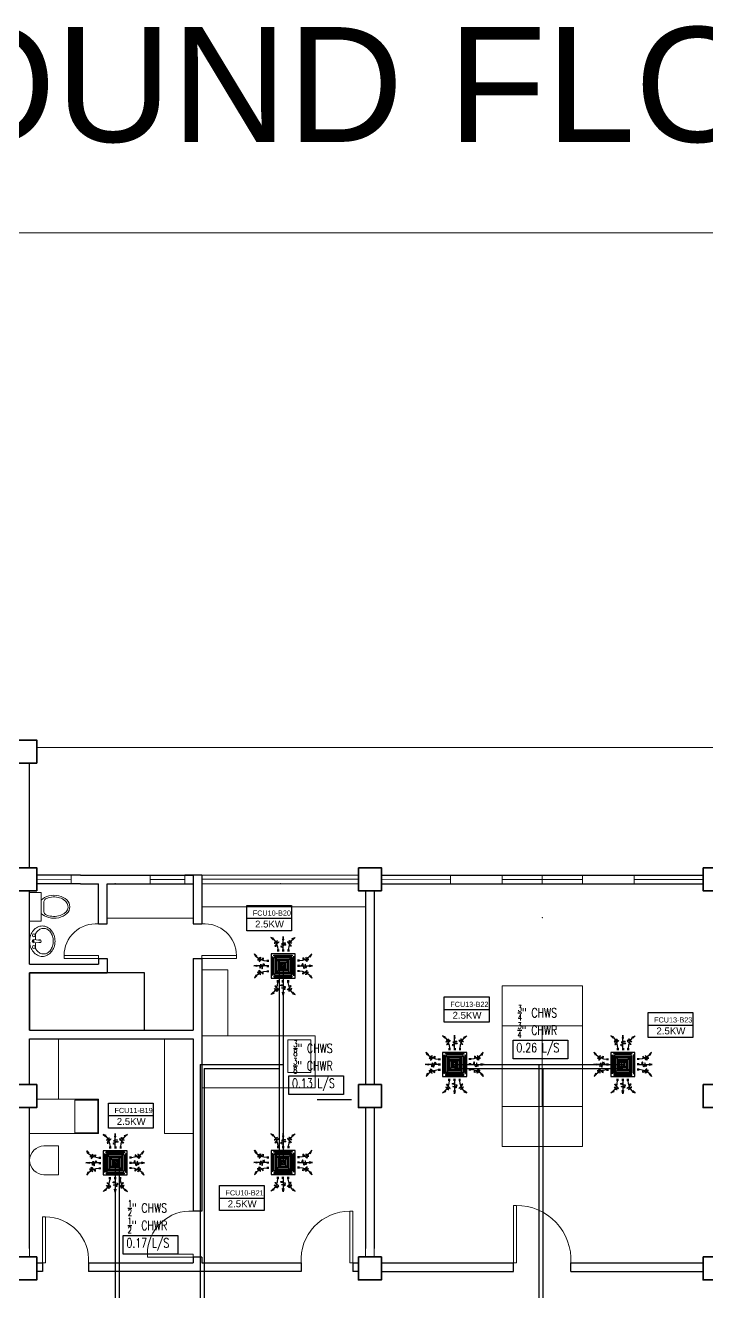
# Model space of a CAD drawing. Header units: millimetres. Extents: x 5 to 430, y 3 to 339.
# Drawn here: x 31.07 to 42.93, y 112.32 to 134.36 of the extents above; entities that cross this region are included whole.
import ezdxf

# ---------------------------------------------------------------- set-up
doc = ezdxf.new("R2010")
doc.units = ezdxf.units.MM
doc.header["$MEASUREMENT"] = 0
for name, color, linetype in [('AIR', 7, 'Continuous'), ('fcu line', 7, 'Continuous'), ('fcu return', 7, 'Continuous'), ('Legends', 7, 'Continuous'), ('pipe label', 7, 'Continuous')]:
    doc.layers.add(name, color=color, linetype=linetype)
doc.styles.add('Arch-Dim', font='simplex.shx', dxfattribs={"width": 0.75})
doc.styles.get("Standard").update_dxf_attribs({"font": 'arial.ttf'})

# ---------------------------------------------------------------- blocks, each defined once
blk = doc.blocks.new('FCU-13000P (CASSETTE SPLIT)')
at = {"layer": 'AIR', "ltscale": 3}
for p, q in [((0, 0.523), (0, 1)), ((-0.193, 0.558), (-0.193, 0.487)), ((-0.162, 0.558), (-0.162, 0.487)), ((-0.016, 0.558), (-0.016, 0.487)), ((0.016, 0.558), (0.016, 0.487)), ((0.162, 0.558), (0.162, 0.487)), ((0.193, 0.558), (0.193, 0.487)), ((-0.523, 0), (-1, 0)), ((-0.558, 0.193), (-0.487, 0.193)), ((-0.558, 0.162), (-0.487, 0.162)), ((-0.558, 0.016), (-0.487, 0.016)), ((0.558, 0.193), (0.487, 0.193)), ((0.558, 0.162), (0.487, 0.162)), ((0.558, 0.016), (0.487, 0.016)), ((0.523, 0), (1, 0)), ((-0.558, -0.016), (-0.487, -0.016)), ((-0.558, -0.162), (-0.487, -0.162)), ((-0.558, -0.193), (-0.487, -0.193)), ((0.558, -0.016), (0.487, -0.016)), ((0.558, -0.162), (0.487, -0.162)), ((0.558, -0.193), (0.487, -0.193)), ((-0.193, -0.558), (-0.193, -0.487)), ((-0.162, -0.558), (-0.162, -0.487)), ((-0.016, -0.558), (-0.016, -0.487)), ((0, -0.523), (0, -1)), ((0.016, -0.558), (0.016, -0.487)), ((0.162, -0.558), (0.162, -0.487)), ((0.193, -0.558), (0.193, -0.487))]:
    blk.add_line(p, q, dxfattribs=at)
at = {"layer": 'AIR'}
for p, q in [((0.295, -0.295), (-0.295, 0.295)), ((0.295, 0.295), (-0.295, -0.295))]:
    blk.add_line(p, q, dxfattribs=at)
at = {"layer": 'AIR', "ltscale": 3}
for points in [[(-0.335, 0.895), (-0.311, 0.932), (-0.416, 0.973)], [(-0.022, 0.89), (0.022, 0.89), (0, 1)], [(0.335, 0.895), (0.311, 0.932), (0.416, 0.973)], [(-0.89, 0.022), (-0.89, -0.022), (-1, 0)], [(-0.895, 0.335), (-0.932, 0.311), (-0.973, 0.416)], [(0.89, 0.022), (0.89, -0.022), (1, 0)], [(0.895, 0.335), (0.932, 0.311), (0.973, 0.416)], [(-0.895, -0.335), (-0.932, -0.311), (-0.973, -0.416)], [(0.895, -0.335), (0.932, -0.311), (0.973, -0.416)], [(-0.335, -0.895), (-0.311, -0.932), (-0.416, -0.973)], [(-0.022, -0.89), (0.022, -0.89), (0, -1)], [(0.335, -0.895), (0.311, -0.932), (0.416, -0.973)]]:
    blk.add_lwpolyline(points, close=True, dxfattribs=at)
at = {"layer": 'AIR'}
for points in [[(-0.323, 0.914, -0.171809), (-0.178, 0.558), (-0.178, 0.522)], [(0.323, 0.914, 0.171809), (0.178, 0.558), (0.178, 0.522)], [(-0.914, 0.323, 0.171809), (-0.558, 0.178), (-0.522, 0.178)], [(0.914, 0.323, -0.171809), (0.558, 0.178), (0.522, 0.178)], [(-0.914, -0.323, -0.171809), (-0.558, -0.178), (-0.522, -0.178)], [(0.914, -0.323, 0.171809), (0.558, -0.178), (0.522, -0.178)], [(-0.323, -0.914, 0.171809), (-0.178, -0.558), (-0.178, -0.522)], [(0.323, -0.914, -0.171809), (0.178, -0.558), (0.178, -0.522)]]:
    blk.add_lwpolyline(points, format="xyb", dxfattribs=at)
for points in [[(-0.41, -0.41), (0.41, -0.41), (0.41, 0.41), (-0.41, 0.41)], [(-0.373, 0.31), (-0.348, 0.31), (-0.348, -0.31), (-0.373, -0.31)], [(-0.31, 0.372), (0.31, 0.372), (0.31, 0.348), (-0.31, 0.348)], [(-0.26, -0.26), (0.26, -0.26), (0.26, 0.26), (-0.26, 0.26)], [(-0.21, -0.21), (0.21, -0.21), (0.21, 0.21), (-0.21, 0.21)], [(-0.16, -0.16), (0.16, -0.16), (0.16, 0.16), (-0.16, 0.16)], [(-0.11, -0.11), (0.11, -0.11), (0.11, 0.11), (-0.11, 0.11)], [(-0.06, -0.06), (0.06, -0.06), (0.06, 0.06), (-0.06, 0.06)], [(0.372, 0.31), (0.348, 0.31), (0.348, -0.31), (0.372, -0.31)], [(-0.31, -0.373), (0.31, -0.373), (0.31, -0.348), (-0.31, -0.348)]]:
    blk.add_lwpolyline(points, close=True, dxfattribs=at)
blk.add_lwpolyline([(-0.26, -0.31), (0.26, -0.31, 0.414214), (0.31, -0.26), (0.31, 0.26, 0.414214), (0.26, 0.31), (-0.26, 0.31, 0.414214), (-0.31, 0.26), (-0.31, -0.26, 0.414214)], format="xyb", close=True, dxfattribs=at)
at = {"layer": 'AIR', "ltscale": 3}
for points in [[(-0.268, 0.84), (-0.231, 0.852), (-0.134, 0.882), (-0.422, 0.704), (0.005, 0.903), (-0.358, 0.645), (-0.239, 0.678), (-0.199, 0.69)], [(0.268, 0.84), (0.231, 0.852), (0.134, 0.882), (0.422, 0.704), (-0.005, 0.903), (0.358, 0.645), (0.239, 0.678), (0.199, 0.69)], [(-0.84, 0.268), (-0.852, 0.231), (-0.882, 0.134), (-0.704, 0.422), (-0.903, -0.005), (-0.645, 0.358), (-0.678, 0.239), (-0.69, 0.199)], [(0.84, 0.268), (0.852, 0.231), (0.882, 0.134), (0.704, 0.422), (0.903, -0.005), (0.645, 0.358), (0.678, 0.239), (0.69, 0.199)], [(-0.84, -0.268), (-0.852, -0.231), (-0.882, -0.134), (-0.704, -0.422), (-0.903, 0.005), (-0.645, -0.358), (-0.678, -0.239), (-0.69, -0.199)], [(0.84, -0.268), (0.852, -0.231), (0.882, -0.134), (0.704, -0.422), (0.903, 0.005), (0.645, -0.358), (0.678, -0.239), (0.69, -0.199)], [(-0.268, -0.84), (-0.231, -0.852), (-0.134, -0.882), (-0.422, -0.704), (0.005, -0.903), (-0.358, -0.645), (-0.239, -0.678), (-0.199, -0.69)], [(0.268, -0.84), (0.231, -0.852), (0.134, -0.882), (0.422, -0.704), (-0.005, -0.903), (0.358, -0.645), (0.239, -0.678), (0.199, -0.69)]]:
    blk.add_open_spline(points, degree=3, knots=[0.0032834, 0.0032834, 0.0032834, 0.0032834, 0.0712567, 0.1924075, 0.3347111, 0.5062145, 0.5813292, 0.5813292, 0.5813292, 0.5813292], dxfattribs=at)
for points in [[(0, 0.8), (0.077, 0.776), (-0.058, 0.755), (0.098, 0.718), (-0.087, 0.663), (0, 0.631)], [(-0.8, 0), (-0.776, -0.077), (-0.755, 0.058), (-0.718, -0.098), (-0.663, 0.087), (-0.631, 0)], [(0.8, 0), (0.776, -0.077), (0.755, 0.058), (0.718, -0.098), (0.663, 0.087), (0.631, 0)], [(0, -0.8), (0.077, -0.776), (-0.058, -0.755), (0.098, -0.718), (-0.087, -0.663), (0, -0.631)]]:
    blk.add_spline(points, degree=3, dxfattribs=at)
for points in [[(-0.416, 0.973), (-0.335, 0.895), (-0.311, 0.932)], [(0, 1), (-0.022, 0.89), (0.022, 0.89)], [(0.416, 0.973), (0.335, 0.895), (0.311, 0.932)], [(-1, 0), (-0.89, 0.022), (-0.89, -0.022)], [(-0.973, 0.416), (-0.895, 0.335), (-0.932, 0.311)], [(1, 0), (0.89, 0.022), (0.89, -0.022)], [(0.973, 0.416), (0.895, 0.335), (0.932, 0.311)], [(-0.973, -0.416), (-0.895, -0.335), (-0.932, -0.311)], [(0.973, -0.416), (0.895, -0.335), (0.932, -0.311)], [(-0.416, -0.973), (-0.335, -0.895), (-0.311, -0.932)], [(0, -1), (-0.022, -0.89), (0.022, -0.89)], [(0.416, -0.973), (0.335, -0.895), (0.311, -0.932)]]:
    blk.add_solid(points, dxfattribs=at)

msp = doc.modelspace()

# ---------------------------------------------------------------- linework, layer by layer
at = {"color": 0, "linetype": 'ByBlock', "lineweight": 9}
msp.add_line((68.719, 130.747), (24.502, 130.747), dxfattribs=at)
at = {"color": 8, "lineweight": 9}
for p, q in [((46.591, 121.792), (31.266, 121.792)), ((31.266, 119.567), (31.266, 119.567)), ((31.266, 119.567), (31.866, 119.567)), ((31.866, 119.567), (31.866, 119.417)), ((33.241, 119.417), (33.241, 119.567)), ((33.841, 119.567), (33.841, 119.417)), ((34.904, 119.567), (34.141, 119.567)), ((36.104, 119.567), (34.904, 119.567)), ((36.104, 119.567), (36.866, 119.567)), ((37.266, 119.567), (37.266, 119.567)), ((38.466, 119.567), (38.466, 119.417)), ((39.366, 119.417), (39.366, 119.567)), ((40.066, 119.567), (40.066, 119.417)), ((40.066, 119.567), (40.766, 119.567)), ((40.766, 119.567), (40.766, 119.417)), ((41.666, 119.567), (41.666, 119.417)), ((31.866, 119.492), (31.266, 119.495)), ((33.241, 119.492), (33.841, 119.492)), ((33.841, 119.417), (33.241, 119.417)), ((36.866, 119.495), (34.141, 119.495)), ((34.904, 119.417), (34.141, 119.417)), ((36.104, 119.417), (34.904, 119.417)), ((36.104, 119.417), (36.866, 119.417)), ((38.466, 119.492), (37.266, 119.495)), ((40.766, 119.492), (39.366, 119.492)), ((40.066, 119.417), (39.366, 119.417)), ((41.666, 119.492), (42.866, 119.492)), ((31.341, 119.267), (31.141, 119.267)), ((31.141, 119.267), (31.141, 118.767)), ((31.341, 118.767), (31.341, 119.267)), ((31.391, 118.927), (31.391, 119.108)), ((31.141, 118.767), (31.341, 118.767)), ((33.991, 118.817), (32.491, 118.817)), ((31.339, 118.432), (31.217, 118.445)), ((31.339, 118.403), (31.217, 118.39)), ((31.266, 115.667), (32.341, 115.667)), ((31.141, 113.067), (31.141, 112.92)), ((36.991, 112.92), (36.991, 113.067)), ((37.141, 112.92), (37.141, 113.067)), ((31.266, 112.817), (31.266, 112.817)), ((31.266, 112.667), (31.266, 112.667)), ((37.266, 112.817), (37.266, 112.817)), ((37.266, 112.667), (37.266, 112.667))]:
    msp.add_line(p, q, dxfattribs=at)
at = {"color": 8, "lineweight": 25}
for p, q in [((31.141, 119.695), (31.141, 121.519)), ((32.029, 119.567), (31.266, 119.567)), ((32.029, 119.567), (33.229, 119.567)), ((33.229, 119.567), (33.991, 119.567)), ((33.991, 119.567), (33.841, 119.567)), ((33.991, 119.567), (33.991, 118.717)), ((34.141, 119.567), (33.991, 119.567)), ((34.141, 119.567), (34.141, 118.717)), ((37.266, 119.567), (42.866, 119.567)), ((31.141, 118.017), (31.141, 119.295)), ((32.029, 119.417), (31.266, 119.417)), ((32.029, 119.417), (32.341, 119.417)), ((32.491, 119.417), (33.229, 119.417)), ((33.229, 119.417), (33.991, 119.417)), ((36.991, 119.295), (36.991, 115.92)), ((37.141, 119.295), (37.141, 115.92)), ((37.266, 119.417), (42.866, 119.417)), ((33.991, 118.717), (34.141, 118.717)), ((33.991, 118.117), (33.991, 116.867)), ((33.991, 118.117), (34.141, 118.117)), ((34.141, 118.117), (34.141, 113.717)), ((31.141, 116.867), (31.141, 117.867)), ((31.141, 116.867), (33.991, 116.867)), ((31.141, 115.92), (31.141, 116.717)), ((31.141, 116.717), (33.991, 116.717)), ((33.991, 116.717), (33.991, 113.717)), ((31.141, 113.067), (31.141, 115.52)), ((36.991, 115.52), (36.991, 113.067)), ((37.141, 115.52), (37.141, 113.067)), ((34.141, 113.717), (33.991, 113.717)), ((33.991, 112.917), (33.991, 112.817)), ((34.141, 112.917), (33.991, 112.917)), ((34.141, 112.917), (34.141, 112.817)), ((31.266, 112.817), (31.366, 112.817)), ((31.366, 112.667), (31.266, 112.667)), ((31.366, 112.817), (31.366, 112.667)), ((32.166, 112.817), (33.991, 112.817)), ((32.166, 112.817), (32.166, 112.667)), ((35.866, 112.667), (32.166, 112.667)), ((34.141, 112.817), (35.866, 112.817)), ((35.866, 112.817), (35.866, 112.667)), ((36.766, 112.817), (36.866, 112.817)), ((36.766, 112.817), (36.766, 112.667)), ((36.866, 112.667), (36.766, 112.667)), ((37.266, 112.817), (39.566, 112.817)), ((37.266, 112.667), (39.566, 112.667)), ((39.566, 112.667), (39.566, 112.817)), ((40.566, 112.817), (42.866, 112.817)), ((40.566, 112.667), (40.566, 112.817)), ((40.566, 112.667), (42.866, 112.667))]:
    msp.add_line(p, q, dxfattribs=at)
at = {"color": 8, "lineweight": 25, "ltscale": 0.4}
for p, q in [((32.341, 118.717), (32.341, 119.417)), ((32.491, 118.717), (32.491, 119.417)), ((32.341, 118.717), (32.491, 118.717)), ((31.141, 118.017), (32.341, 118.017)), ((31.141, 118.017), (32.341, 118.017)), ((32.341, 118.117), (32.491, 118.117)), ((32.341, 118.117), (32.341, 118.017)), ((32.491, 118.117), (32.491, 117.867)), ((31.141, 117.867), (32.491, 117.867))]:
    msp.add_line(p, q, dxfattribs=at)
at = {"color": 8, "lineweight": 9, "ltscale": 0.4}
for p, q in [((36.991, 119.017), (34.141, 119.017)), ((33.491, 116.717), (33.491, 115.067)), ((33.491, 115.067), (33.991, 115.067))]:
    msp.add_line(p, q, dxfattribs=at)
at = {"color": 8, "lineweight": 35}
for points in [[(30.866, 121.919), (31.266, 121.919), (31.266, 121.519), (30.866, 121.519)], [(30.866, 119.695), (31.266, 119.695), (31.266, 119.295), (30.866, 119.295)], [(36.866, 119.695), (37.266, 119.695), (37.266, 119.295), (36.866, 119.295)], [(42.866, 119.695), (43.266, 119.695), (43.266, 119.295), (42.866, 119.295)], [(30.866, 115.92), (31.266, 115.92), (31.266, 115.52), (30.866, 115.52)], [(36.866, 115.92), (37.266, 115.92), (37.266, 115.52), (36.866, 115.52)], [(42.866, 115.92), (43.266, 115.92), (43.266, 115.52), (42.866, 115.52)], [(30.866, 112.92), (31.266, 112.92), (31.266, 112.52), (30.866, 112.52)], [(36.866, 112.92), (37.266, 112.92), (37.266, 112.52), (36.866, 112.52)], [(42.866, 112.92), (43.266, 112.92), (43.266, 112.52), (42.866, 112.52)]]:
    msp.add_lwpolyline(points, close=True, dxfattribs=at)
at = {"color": 8, "lineweight": 9}
for points in [[(31.266, 119.567), (31.866, 119.567), (31.866, 119.417), (31.266, 119.417)], [(33.241, 119.567), (33.841, 119.567), (33.841, 119.417), (33.241, 119.417)], [(37.266, 119.567), (38.466, 119.567), (38.466, 119.417), (37.266, 119.417)], [(39.366, 119.567), (40.766, 119.567), (40.766, 119.417), (39.366, 119.417)], [(41.666, 119.567), (42.866, 119.567), (42.866, 119.417), (41.666, 119.417)], [(40.766, 116.942), (40.766, 117.642), (39.366, 117.642), (39.366, 116.942)], [(40.066, 116.942), (39.366, 116.942), (39.366, 115.542), (40.066, 115.542)], [(40.066, 116.942), (40.766, 116.942), (40.766, 115.542), (40.066, 115.542)], [(40.766, 115.542), (40.766, 114.842), (39.366, 114.842), (39.366, 115.542)]]:
    msp.add_lwpolyline(points, close=True, dxfattribs=at)
msp.add_lwpolyline([(31.362, 118.152, 0.11576), (31.445, 118.172, 0.104047), (31.518, 118.23, 0.090875), (31.566, 118.314, 0.083344), (31.583, 118.417, 0.083344), (31.566, 118.521, 0.090875), (31.518, 118.605, 0.104047), (31.445, 118.663, 0.11576), (31.362, 118.682, 0.11576), (31.28, 118.663, 0.104047), (31.206, 118.605, 0.090875), (31.159, 118.521, 0.083344), (31.141, 118.417, 0.083344), (31.159, 118.314, 0.090875), (31.206, 118.23, 0.104047), (31.28, 118.172, 0.11576)], format="xyb", close=True, dxfattribs=at)
for points in [[(31.383, 118.195, 0.124838), (31.446, 118.211, 0.105788), (31.503, 118.26, 0.086697), (31.54, 118.33, 0.076776), (31.553, 118.417, 0.076776), (31.54, 118.505, 0.086697), (31.503, 118.575, 0.105788), (31.446, 118.624, 0.124838), (31.383, 118.64, 0.124838), (31.321, 118.624, 0.105788), (31.263, 118.575, 0.040067), (31.243, 118.544), (31.243, 118.442, 0.040067)], [(31.243, 118.393), (31.243, 118.291, 0.040067), (31.263, 118.26, 0.105788), (31.321, 118.211, 0.124838), (31.383, 118.195, 0.124838)]]:
    msp.add_lwpolyline(points, format="xyb", dxfattribs=at)
at = {"color": 8, "lineweight": 13, "ltscale": 0.03}
for points in [[(32.341, 118.117), (32.341, 118.167), (31.741, 118.167), (31.741, 118.117)], [(34.141, 118.117), (34.141, 118.167), (34.741, 118.167), (34.741, 118.117)], [(31.366, 112.817), (31.416, 112.817), (31.416, 113.617), (31.366, 113.617)], [(36.766, 112.817), (36.716, 112.817), (36.716, 113.717), (36.766, 113.717)], [(33.991, 112.917), (33.991, 112.967), (33.191, 112.967), (33.191, 112.917)]]:
    msp.add_lwpolyline(points, close=True, dxfattribs=at)
at = {"color": 8, "lineweight": 25, "ltscale": 0.1}
msp.add_lwpolyline([(33.141, 117.867), (31.141, 117.867), (31.141, 116.867), (33.141, 116.867)], close=True, dxfattribs=at)
at = {"color": 8, "lineweight": 9, "ltscale": 0.3}
for points in [[(34.141, 116.767), (34.141, 117.917), (34.591, 117.917), (34.591, 116.767)], [(36.111, 115.867), (34.141, 115.867), (34.141, 116.767), (36.111, 116.767)], [(35.636, 116.132), (36.036, 116.132), (36.036, 116.702), (35.636, 116.702)], [(32.326, 115.652), (31.926, 115.652), (31.926, 115.082), (32.326, 115.082)]]:
    msp.add_lwpolyline(points, close=True, dxfattribs=at)
at = {"color": 8, "lineweight": 9}
for points in [[(31.141, 115.92), (31.141, 116.717), (31.641, 116.717), (31.641, 115.667), (31.266, 115.667)], [(31.141, 115.52), (31.141, 115.067), (32.341, 115.067), (32.341, 115.667), (31.266, 115.667)]]:
    msp.add_lwpolyline(points, dxfattribs=at)
at = {"color": 8, "lineweight": 9, "ltscale": 0.6}
msp.add_lwpolyline([(31.391, 114.852), (31.641, 114.852), (31.641, 114.352), (31.391, 114.352, -0.414214), (31.141, 114.602, -0.414214)], format="xyb", close=True, dxfattribs=at)
at = {"color": 8, "lineweight": 13}
msp.add_lwpolyline([(39.566, 112.817), (39.616, 112.817), (39.616, 113.817), (39.566, 113.817)], close=True, dxfattribs=at)
at = {"color": 8, "lineweight": 9}
for centre, radius in [((31.214, 118.519), 0.0255), ((31.208, 118.417), 0.0095), ((31.214, 118.316), 0.0255)]:
    msp.add_circle(centre, radius, dxfattribs=at)
for centre, radius, start, end in [((31.441, 119.108), 0.05, 118.0084, 180), ((31.441, 118.927), 0.05, 180, 241.8499), ((31.214, 118.417), 0.028, 83.7545, 276.2455), ((31.316, 118.417), 0.025, 36.3068, 131.2022), ((31.316, 118.417), 0.025, 228.7978, 323.6932), ((31.245, 118.417), 0.0948, 351.2026, 8.7974), ((31.316, 118.417), 0.025, 341.3793, 18.6207)]:
    msp.add_arc(centre, radius, start, end, dxfattribs=at)
at = {"color": 8, "lineweight": 13, "ltscale": 0.03}
for centre, radius, start, end in [((32.293, 118.167), 0.552, 85.0209, 180), ((34.189, 118.167), 0.552, 0, 94.9791), ((31.416, 112.866), 0.752, 356.3048, 90), ((33.943, 112.967), 0.752, 86.3048, 180), ((36.716, 112.866), 0.851, 90, 183.2732)]:
    msp.add_arc(centre, radius, start, end, dxfattribs=at)
at = {"color": 8, "lineweight": 13}
msp.add_arc((39.616, 112.866), 0.951, 357.0624, 90, dxfattribs=at)
at = {"color": 8, "lineweight": 9}
msp.add_ellipse((31.566, 119.017), major_axis=(-0.275, 0), ratio=0.727273, start_param=0.612555, end_param=5.670631, dxfattribs=at)
msp.add_open_spline([(31.418, 118.883), (31.434, 118.874), (31.452, 118.867), (31.543, 118.84), (31.63, 118.845), (31.762, 118.903), (31.803, 118.953), (31.817, 119.051), (31.791, 119.103), (31.68, 119.177), (31.596, 119.195), (31.482, 119.179), (31.447, 119.168), (31.418, 119.152)], degree=3, knots=[0.937253, 0.937253, 0.937253, 0.937253, 1.185372, 1.185372, 2.113864, 2.113864, 3.042356, 3.042356, 3.970847, 3.970847, 4.899339, 4.899339, 5.346062, 5.346062, 5.346062, 5.346062], dxfattribs=at)
at = {"color": 8, "lineweight": 25}
msp.add_point((32.629, 119.417), dxfattribs=at)
at = {"color": 8, "lineweight": 9}
msp.add_point((35.504, 119.417), dxfattribs=at)
at = {"color": 8, "lineweight": 9, "ltscale": 0.3}
for p in [(40.066, 118.828), (32.616, 114.602), (35.566, 114.081)]:
    msp.add_point(p, dxfattribs=at)
at = {"layer": 'fcu line', "linetype": 'Continuous'}
for p, q in [((35.554, 117.986), (35.554, 114.557)), ((34.112, 116.272), (34.112, 111.142)), ((34.112, 116.272), (35.554, 116.272)), ((38.541, 116.272), (41.47, 116.272)), ((40.006, 116.272), (40.006, 111.142)), ((32.632, 114.557), (32.632, 111.142))]:
    msp.add_line(p, q, dxfattribs=at)
at = {"layer": 'fcu return', "linetype": 'Continuous'}
for p, q in [((35.484, 117.986), (35.484, 114.557)), ((34.182, 116.202), (34.182, 111.072)), ((34.182, 116.202), (35.484, 116.202)), ((38.541, 116.202), (41.47, 116.202)), ((40.076, 116.202), (40.076, 111.072)), ((32.702, 114.557), (32.702, 111.072))]:
    msp.add_line(p, q, dxfattribs=at)
at = {"layer": 'Legends', "linetype": 'Continuous', "lineweight": 25}
for p, q in [((34.922, 118.817), (35.701, 118.817)), ((38.361, 117.228), (39.14, 117.228)), ((41.91, 116.957), (42.689, 116.957)), ((36.147, 115.661), (36.747, 115.661)), ((32.515, 115.38), (33.293, 115.38)), ((34.447, 113.946), (35.225, 113.946))]:
    msp.add_line(p, q, dxfattribs=at)
at = {"layer": 'Legends'}
for points in [[(34.922, 119.036), (35.701, 119.036), (35.701, 118.599), (34.922, 118.599)], [(38.361, 117.446), (39.14, 117.446), (39.14, 117.009), (38.361, 117.009)], [(41.91, 117.175), (42.689, 117.175), (42.689, 116.738), (41.91, 116.738)], [(32.515, 115.598), (33.293, 115.598), (33.293, 115.161), (32.515, 115.161)], [(34.447, 114.164), (35.225, 114.164), (35.225, 113.727), (34.447, 113.727)]]:
    msp.add_lwpolyline(points, close=True, dxfattribs=at)
at = {"layer": 'pipe label', "color": 2, "linetype": 'Continuous', "lineweight": 25}
for points in [[(39.561, 116.694), (40.512, 116.694), (40.512, 116.367), (39.561, 116.367)], [(35.654, 116.075), (36.606, 116.075), (36.606, 115.748), (35.654, 115.748)], [(32.772, 113.295), (33.724, 113.295), (33.724, 112.967), (32.772, 112.967)]]:
    msp.add_lwpolyline(points, close=True, dxfattribs=at)

# ---------------------------------------------------------------- block references
at = {"layer": 'AIR', "xscale": 0.5113536813550488, "yscale": 0.5113536813550488, "zscale": 0.5113536813550488}
for p in [(35.554, 117.986), (38.541, 116.272), (41.47, 116.272), (32.632, 114.557), (35.554, 114.564)]:
    msp.add_blockref('FCU-13000P (CASSETTE SPLIT)', p, dxfattribs=at)

# ---------------------------------------------------------------- texts
at = {"color": 0, "linetype": 'ByBlock', "lineweight": 9}
for s, height, p in [('GROUND FLOOR PIPING LAYOUT', 2, (25.232, 132.333)), ('SCALE                                                                                                  1:400', 0.939481, (25.136, 129.32))]:
    msp.add_text(s, height=height, dxfattribs=at).set_placement(p)
at = {"layer": 'Legends', "linetype": 'Continuous', "lineweight": 25, "attachment_point": 1}
for s, width, insert, char_height in [('FCU10-B20', 0.44811, (35.027, 118.952), 0.09), ('2.5KW', 0.23674, (35.066, 118.776), 0.12), ('FCU13-B22', 0.44811, (38.466, 117.363), 0.09), ('2.5KW', 0.23674, (38.505, 117.187), 0.12), ('FCU13-B23', 0.44811, (42.015, 117.092), 0.09), ('2.5KW', 0.23674, (42.054, 116.916), 0.12), ('FCU11-B19', 0.44811, (32.62, 115.515), 0.09), ('2.5KW', 0.23674, (32.658, 115.339), 0.12), ('FCU10-B21', 0.44811, (34.552, 114.081), 0.09), ('2.5KW', 0.23674, (34.59, 113.905), 0.12)]:
    msp.add_mtext_dynamic_manual_height_columns(s, width=width, gutter_width=1.011, heights=[0], dxfattribs=dict(at, insert=insert, char_height=char_height))
at = {"layer": 'pipe label', "color": 3, "linetype": 'Continuous', "lineweight": 25, "char_height": 0.16, "attachment_point": 1, "style": 'Arch-Dim'}
for s, insert in [('\\A1;{\\H0.7x;\\S3/4;}" CHWS', (39.64, 117.305)), ('\\A1;{\\H0.7x;\\S3/8;}" CHWS', (35.733, 116.686)), ('\\A1;{\\H0.7x;\\S1/2;}" CHWS', (32.851, 113.906))]:
    msp.add_mtext_dynamic_manual_height_columns(s, width=1.17294, gutter_width=1.011, heights=[0], dxfattribs=dict(at, insert=insert))
at = {"layer": 'pipe label', "color": 240, "linetype": 'Continuous', "lineweight": 25, "char_height": 0.16, "attachment_point": 1, "style": 'Arch-Dim'}
for s, insert in [('\\A1;{\\H0.7x;\\S3/4;}" CHWR', (39.637, 117.002)), ('\\A1;{\\H0.7x;\\S3/8;}" CHWR', (35.73, 116.383)), ('\\A1;{\\H0.7x;\\S1/2;}" CHWR', (32.848, 113.603))]:
    msp.add_mtext_dynamic_manual_height_columns(s, width=0.88035, gutter_width=1.011, heights=[0], dxfattribs=dict(at, insert=insert))
at = {"layer": 'pipe label', "color": 2, "linetype": 'Continuous', "lineweight": 25, "char_height": 0.16, "attachment_point": 1, "style": 'Arch-Dim'}
for s, insert in [('0.26 L/S', (39.616, 116.644)), ('0.13 L/S', (35.709, 116.025)), ('0.17 L/S', (32.827, 113.244))]:
    msp.add_mtext_dynamic_manual_height_columns(s, width=0.89967, gutter_width=1.011, heights=[0], dxfattribs=dict(at, insert=insert))

doc.saveas('drawing.dxf')
